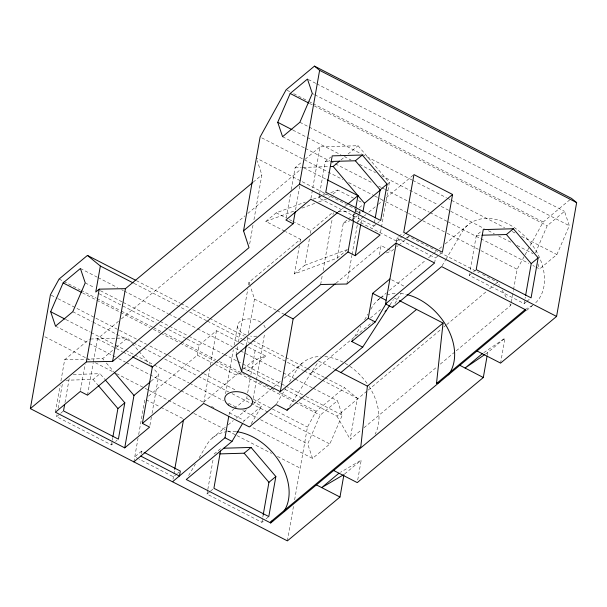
<?xml version="1.0" encoding="UTF-8"?>
<svg xmlns="http://www.w3.org/2000/svg" width="607" height="607" viewBox="0 0 607 607"><rect width="100%" height="100%" fill="white"/><g stroke="black" fill="none" stroke-linecap="round" stroke-linejoin="round"><path stroke-width="0.46" stroke-dasharray="3.04 2.28" d="M173.003 479.264L173.746 474.94M55.412 412.199L60.116 385.528M60.928 380.93L64.661 359.776L89.54 339.032M112.872 443.77L111.491 444.923L56.603 416.675L56.929 414.816M58.082 408.283L62.521 383.116M64.987 402.524L69.266 378.282M80.458 390.536L85.162 363.866M87.514 395.165L93.212 362.842M93.372 361.916L97.446 338.835L118.517 321.262M111.491 444.923L112.143 441.19M112.31 440.257L112.803 437.465M133.866 461.874L138.039 438.254M138.692 434.529L144.936 399.125L160.089 406.887M149.937 425.279L151.393 417.001M152.046 413.329L158.852 374.701L153.518 368.464M148.525 396.113L197.343 355.186L199.104 345.201L216.464 330.701L239.993 342.811M203.8 402.509L209.726 368.935M210.379 365.209L216.464 330.701M249.689 243.915L252.975 225.265M253.961 219.673L261.86 174.915L257.247 160.764M263.263 521.155L261.883 522.308L207.002 494.068L207.655 490.342M207.822 489.417L213.232 458.71M225.576 393.677L233.3 349.852M234.12 345.193L237.572 325.61M236.176 354.943L237.823 345.618M238.483 341.893L247.853 288.735M248.513 285.009L249.007 282.209L300.488 239.279L285.639 231.639M229.059 414.664L229.385 412.821L233.71 409.201M246.26 345.633L247.739 337.242M248.392 333.509L254.477 299.008L250.448 286.625M255.122 350.596L250.6 376.249M253.134 398.662L256.26 380.938M256.42 380.005L264.644 333.38M286.231 218.179L291.094 190.59M291.254 189.672L295.146 167.6L302.256 161.674M295.563 209.878L299.797 185.871M347.5 249.492L337.135 258.134L294.38 273.916L299.365 245.66M300.01 242.011L300.488 239.279M310.951 198.352L320.033 146.856L358.031 145.718L389.345 182.525L380.263 234.021M294.38 273.916L304.752 265.274L309.57 237.929M310.374 233.369L310.86 230.637L332.78 212.359M261.883 522.308L263.195 514.865M320.655 284.508L322.302 275.183M323.129 270.517L332.333 218.3M332.993 214.567L333.319 212.7M337.135 258.134L343.296 223.186L347.439 219.726M287.384 540.875L293.629 505.441M294.615 499.849L307.453 427.047L316.126 411.303L344.457 387.691L357.386 398.291L350.163 439.263L361.059 430.181M353.562 213.945L352.538 219.772L357.379 215.735M352.849 219.142L353.661 214.544L357.022 213.3M353.706 219.651L355.012 212.268M355.171 211.342L355.656 208.573M346.87 284.015L351.916 255.41M352.075 254.485L357.288 224.954M357.447 224.036L359.693 211.282L256.382 158.116M360.899 223.497L361.871 217.981M319.532 194.278L318.872 198.011L373.76 226.244L374.914 219.719M379.474 254.652L381.075 245.577L386.758 248.506M396.098 242.261L396.826 238.103L398.215 236.95M357.735 479.925L361.218 460.152L340.557 472.269M434.604 262.983L435.485 257.998L438.944 255.115M526.239 301.891L524.167 303.621L469.279 275.381L469.606 273.522M470.266 269.796L476.336 235.372L481.867 230.766M487.224 355.33L487.709 352.561L504.986 338.152L500.585 363.115M456.267 350.8L510.775 305.351L513.385 290.548M513.545 289.622L517.134 269.273L543.159 222.025L570.77 198.99M524.167 303.621L525.313 297.111M173.913 474.006L174.733 469.34M234.431 408.602L246.692 398.367L247.019 396.523M247.671 392.835L250.441 377.175M319.692 193.345L325.299 161.621L330.823 157.016M141.211 453.611L141.659 451.122L143.343 451.987M312.544 458.391L307.711 443.99L320.155 415.165L337.439 400.749L342.272 415.158L329.829 443.975L312.544 458.391L250.183 426.304M535.495 252.869L547.211 225.743L564.495 211.319L569.328 225.713L556.892 254.538L539.608 268.962L535.389 266.792M188.648 475.493L195.317 464.211M199.134 457.761L206.289 445.667A51.618 36.557 50.2 0 1 226.768 431.691M243.399 422.123L244.348 420.514L261.67 406.075L251.685 400.939M251.222 423.732L261.67 406.075M276.595 403.799L285.654 388.48M289.471 382.031L296.148 370.748A51.618 36.557 50.2 0 1 320.405 356.446M354.64 336.68L360.839 326.202M364.655 319.752L367.994 314.107M370.854 309.274L371.803 307.666A51.618 36.557 50.2 0 1 379.845 298.5M394.929 303.508L401.106 293.067M442.108 265.79L445.447 260.153M445.925 259.348L461.661 232.747A51.618 36.557 50.2 0 1 524.099 235.539A51.618 36.557 50.2 0 1 534.623 303.758M289.569 406.303L318.243 361.878M389.944 304.926L393.404 299.562M203.747 402.115L239.659 372.023M253.149 182.176L261.86 174.915M305.101 159.3L320.033 146.856M121.423 318.842L244.932 215.864M247.838 213.436L300.146 169.823M284.812 231.214L265.836 221.449L276.2 212.807L305.253 202.078M64.661 359.776L102.659 358.646L115.459 347.97M116.165 347.379L127.546 337.894L131.772 342.879M340.975 159.945L345.239 156.386M348.084 154.019L358.031 145.718M65.837 380.232L93.099 379.458L100.003 373.7L104.867 379.405M56.603 416.675L63.507 410.916M318.872 198.011L322.332 195.12M323.023 194.543L325.792 192.237M328.835 197.541L330.216 196.395M332.985 194.088L337.818 190.052L353.502 198.117M338.327 212.002L343.41 207.761M344.139 207.154L347.045 204.726M151.037 381.219L158.852 374.701M387.926 183.709L389.345 182.525M355.239 211.13L356.62 209.976M359.39 207.67L362.842 204.794M348.137 219.15L353.661 214.544M358.069 215.166L362.212 211.706M363.752 216.411L357.933 221.267L396.591 241.154L402.752 238.877M364.481 215.811L365.938 214.597M368.844 212.169L377.569 204.893M378.298 204.286L383.389 200.044M386.295 197.616L413.2 175.188M115.634 441.464L117.014 440.31M373.76 226.244L379.299 221.623M336.012 283.143L381.075 245.577M398.905 236.373L403.048 232.913M141.659 451.122L134.746 456.881L138.108 458.619M243.263 369.01L253.369 360.588L265.684 356.028L248.4 347.136M396.591 241.154L402.411 236.305M403.139 235.698L404.588 234.484M265.684 356.028L248.369 370.482L244.849 371.78M386.356 252.96L391.636 251.01L393.799 249.211M396.674 246.806L398.116 245.607M398.837 245.008L408.913 236.601L479.166 272.755M212.283 438.117L225.326 427.237M228.224 424.824L233.293 420.59M236.191 418.177L246.343 409.717M253.589 403.678L273.15 387.365M273.878 386.758L280.396 381.317M284.023 378.298L302.142 363.191M377.797 300.108L379.974 298.295M380.695 297.696L386.492 292.855M389.391 290.442L425.628 260.236M428.527 257.816L432.874 254.189M433.595 253.589L436.494 251.169M439.392 248.756L442.291 246.336M445.189 243.923L467.656 225.189M439.635 254.538L441.016 253.385M176.872 473.923L173.412 476.806L138.95 459.051M177.563 473.346L178.944 472.193M370.384 318.045L380.574 309.555M214.051 454.059L220.963 448.3M310.822 373.381L372.66 321.816M207.002 494.068L209.764 491.761M210.454 491.184L213.907 488.301M469.279 275.381L475.501 270.191M302.688 398.48L336.961 416.136L367.478 390.688M368.206 390.081L440.879 329.487M443.793 327.059L445.97 325.246M446.699 324.639L486.67 291.314M489.576 288.886L494.659 284.645M495.388 284.038L497.565 282.225L499.394 285.411M363.972 427.753L437.374 366.552M440.28 364.132L455.538 351.407M266.033 518.848L268.795 516.549M526.929 301.315L529.699 299.016M526.648 310.405L532.445 305.571M344.655 473.961L361.218 460.152M483.809 352.659L504.986 338.152M485.372 354.162L487.709 352.561M313.174 199.157L320.215 196.554M323.736 195.257L326.376 194.278M330.777 192.654L337.818 190.052M265.836 221.449L294.881 210.72M301.922 208.118L315.132 203.246M318.652 201.949L327.454 198.694M357.864 212.989L362.903 211.13M343.296 223.186L350.019 220.705M304.752 265.274L346.627 249.811M406.273 237.58L408.913 236.601M241.328 373.077L236.047 375.027L215.849 364.678M303.052 167.403L329.389 166.584M90.42 339.01L127.546 337.894M476.336 235.372L481.032 235.243M73.265 374.458L100.003 373.7M325.299 161.621L330.314 161.485M295.146 167.6L301.3 167.449M338.167 211.684L349.397 211.471M355.019 211.365L359.693 211.282M197.343 355.186L212.488 362.948M160.931 407.32L183.648 418.967M308.303 79.494L315.883 83.394M316.725 83.827L564.495 211.319M312.302 93.455L313.986 94.32M314.828 94.76L569.328 225.713M286.967 90.2L290.336 91.938M293.705 93.668L308.037 101.043M308.88 101.475L312.248 103.213M313.091 103.645L543.159 222.025M309.555 103.456L547.211 225.743M299.858 122.28L308.28 126.613M309.122 127.045L361.377 153.935M362.22 154.368L411.941 179.953M412.783 180.385L446.494 197.73M447.336 198.163L450.705 199.9M451.547 200.333L504.637 227.648M512.225 231.555L515.593 233.285M521.496 236.32L556.892 254.538M292.9 130.11L306.383 137.053M307.225 137.486L340.937 154.831M344.306 156.56L351.051 160.036M359.481 164.368L375.49 172.608M381.386 175.643L437.852 204.696M441.221 206.433L484.204 228.551M488.415 230.713L494.318 233.748M498.529 235.918L511.17 242.421M517.065 245.456L533.083 253.696M282.574 136.704L304.486 147.979M305.329 148.411L329.768 160.984M330.61 161.416L372.744 183.102M378.647 186.137L381.173 187.434M382.015 187.874L384.542 189.172M385.384 189.604L408.139 201.312M408.981 201.744L429.21 212.154M430.052 212.587L446.904 221.259M447.746 221.692L528.651 263.324M532.863 265.494L534.547 266.359M261.784 137.88L342.689 179.513M348.585 182.548L373.866 195.56M374.709 195.993L378.927 198.155M379.77 198.595L384.823 201.19M385.665 201.63L407.578 212.905M408.42 213.338L421.903 220.273M422.745 220.705L446.342 232.853M447.184 233.285L480.054 250.198M480.896 250.63L517.134 269.273M303.887 167.828L326.338 179.384M358.449 200.667L361.749 202.366M482.512 274.478L497.565 282.225M396.826 238.103L435.485 257.998M387.57 248.923L391.636 251.01M276.2 212.807L286.102 217.898M289.402 219.597L291.876 220.872M292.703 221.297L310.86 230.637M391.591 279.797L404.072 286.223M394.398 298.029L398.503 300.139M254.477 299.008L276.329 310.245M277.171 310.678L283.894 314.138M318.736 361.112L334.336 369.139M136.309 280.586L180.127 303.136M180.969 303.568L189.399 307.901M192.768 309.638L208.778 317.878M209.627 318.311L244.173 336.088M247.55 337.826L251.761 339.988M252.603 340.428L306.535 368.176M307.377 368.616L324.237 377.288M325.079 377.721L344.457 387.691M134.064 283.378L186.311 310.268M189.68 311.998L206.539 320.671M207.382 321.103L241.935 338.888M242.777 339.321L248.673 342.356M249.515 342.788L303.447 370.543M304.297 370.976L321.149 379.648M321.991 380.081L357.386 398.291M240.835 343.243L245.038 345.406M80.405 268.491L97.257 277.164M98.099 277.596L117.485 287.574M121.696 289.736L123.38 290.609M124.223 291.041L168.048 313.591M168.89 314.024L177.32 318.356M178.162 318.789L196.698 328.334M197.541 328.766L232.094 346.544M235.463 348.281L239.682 350.451M240.524 350.884L294.456 378.631M295.298 379.072L312.157 387.744M313 388.177L337.439 400.749M85.238 282.892L94.51 287.665M100.405 290.7L122.318 301.975M123.16 302.407L159.398 321.057M160.24 321.49L168.67 325.822M169.512 326.255L188.049 335.8M188.891 336.232L223.444 354.01M224.287 354.442L236.927 360.953M237.769 361.385L241.988 363.555M242.83 363.988L280.753 383.495M281.595 383.935L284.964 385.665M285.806 386.098L302.665 394.77M306.034 396.508L342.272 415.158M99.131 293.758L156.257 323.152M159.618 324.882L168.018 329.206M168.86 329.639L186.501 338.721M187.343 339.154L199.104 345.201M59.091 279.045L80.162 289.888M81.004 290.321L96.172 298.128M97.014 298.561L120.611 310.701M121.453 311.133L152.638 327.181M153.48 327.613L161.06 331.521M164.436 333.251L180.446 341.491M181.288 341.923L215.842 359.701M219.21 361.438L244.492 374.451M247.861 376.181L250.388 377.486M259.659 382.251L262.186 383.556M265.562 385.286L268.089 386.591M271.458 388.321L273.985 389.626M279.045 392.228L295.897 400.901M299.266 402.631L316.126 411.303M82.506 292.877L95.989 299.82M96.832 300.253L119.587 311.96M120.429 312.393L149.921 327.575M153.298 329.305L160.036 332.773M160.878 333.213L179.422 342.75M180.264 343.183L214.817 360.96M215.66 361.393L294.873 402.16M295.715 402.593L320.155 415.165M51.261 295.222L57.164 298.257M58.006 298.697L95.087 317.772M95.929 318.205L118.684 329.92M119.526 330.352L136.378 339.025M139.747 340.755L146.492 344.23M149.861 345.96L167.562 355.065M168.405 355.497L202.95 373.282M203.8 373.715L236.662 390.627M253.521 399.3L307.453 427.047M246.692 398.367L250.85 400.506M72.794 311.717L92.173 321.687M93.015 322.12L115.77 333.835M116.612 334.267L132.63 342.507M133.472 342.94L142.736 347.705M143.578 348.145L161.28 357.25M164.649 358.98L197.518 375.892M198.36 376.325L228.695 391.94M232.071 393.67L329.829 443.975M65.844 319.532L90.284 332.112M91.126 332.545L114.723 344.685M115.565 345.117L124.837 349.89M125.679 350.322L134.109 354.663M134.951 355.095L153.488 364.632M154.33 365.065L188.883 382.842M189.725 383.283L223.437 400.628M228.49 403.23L236.92 407.563M242.815 410.598L257.148 417.973M260.517 419.703L307.711 443.99M97.446 338.835L122.394 351.673M123.229 352.098L132.372 356.802M229.385 412.821L244.348 420.514M55.51 326.134L88.379 343.046M89.221 343.479L111.976 355.186M112.819 355.619L115.345 356.924M118.714 358.654L125.459 362.121M126.302 362.561L149.056 374.269M149.899 374.701L180.233 390.309M181.076 390.741L202.988 402.016M211.418 406.356L213.945 407.654M44.857 336.748L91.209 360.604M95.42 362.766L113.122 371.871M116.491 373.608L144.299 387.919M145.141 388.351L148.518 390.089M149.36 390.521L193.178 413.071M194.02 413.504L226.889 430.416M227.731 430.849L236.161 435.189M237.003 435.621L271.557 453.399M277.452 456.434L300.207 468.141M243.49 367.971L280.123 386.849M285.138 389.436L301.854 398.048M93.099 379.458L97.939 385.134M132.379 343.592L138.426 350.709M139.033 351.415L149.914 364.23M102.659 358.646L103.888 360.088M106.346 362.971L113.714 371.636M502.126 290.199L507.133 298.97M509.865 303.758L510.775 305.351M336.961 416.136L350.163 439.263M537.901 263.878L539.608 268.962M249.007 282.209L250.16 285.745M324.912 356.597A51.618 36.557 50.2 0 1 342.75 362.038M345.125 363.327A51.618 36.557 50.2 0 1 349.055 365.771M349.822 366.302A51.618 36.557 50.2 0 1 368.586 385.657M369.079 386.409A51.618 36.557 50.2 0 1 375.096 434.202M532.574 305.359A51.618 36.557 50.2 0 1 526.345 308.629M380.566 298.007A51.618 36.557 50.2 0 1 385.248 295.548M386.917 294.934A51.618 36.557 50.2 0 1 396.067 293.363M400.574 293.515A51.618 36.557 50.2 0 1 406.166 294.41M227.701 431.569A51.618 36.557 50.2 0 1 235.979 431.615M256.86 336.126A14.022 8.498 10 0 1 250.638 336.103M246.23 335.011A14.022 8.498 10 0 1 239.833 321.642A14.022 8.498 10 0 1 261.185 322.59M263.84 325.147A14.022 8.498 10 0 1 265.305 329.654"/><path stroke-width="0.91" d="M399.323 300.564L443.042 323.061L367.379 386.143L360.831 446.638L270.972 521.557L270.722 522.984L186.258 479.522L232.003 441.388L242.443 423.724M439.726 382.114A51.618 36.557 50.2 0 1 436.494 383.548L443.042 323.061M343.941 474.56L339.981 497.027L287.384 540.875L30.35 408.617L50.419 294.79L59.091 279.045L87.431 255.433L135.467 280.153M64.661 404.391L63.507 410.916L118.395 439.164L124.807 402.798L105.474 380.119M87.431 255.433L100.352 266.033L95.769 292.028L99.222 289.152L125.437 288.659L252.421 182.775M30.35 408.617L86.399 361.886L99.222 289.152M86.399 361.886L112.614 361.393L125.437 288.659M112.97 436.532L117.902 408.557L124.807 402.798M295.237 211.729L293.12 223.733L87.514 395.165L80.299 391.454L55.412 412.199L124.731 447.867L133.972 395.445L150.324 381.811M124.731 447.867L149.61 427.123L142.395 423.405L152.334 367.076L337.598 212.602M112.614 361.393L249.029 247.648L243.551 230.85L260.1 137.015L286.125 89.768L314.464 66.125L571.498 198.383L576.65 202.601L556.581 316.429L500.585 363.115L477.011 350.983M220.47 451.092L213.907 488.301L268.795 516.549L275.851 476.541L251.048 447.442L223.786 448.216M172.585 481.715L224.985 437.784L228.733 416.516M389.929 278.947L372.645 293.348L368.244 318.311L280.313 391.629L241.654 371.742L246.26 345.633M243.551 230.85L299.547 184.171L319.616 70.344L314.464 66.125M280.313 391.629L293.135 318.895L335.284 283.75M263.195 514.865L268.939 482.299L275.851 476.541M142.395 423.405L348.008 251.973L353.54 220.576M355.823 207.647L357.94 195.644L333.152 166.462L330.329 166.553M348.008 251.973L355.224 255.691L360.733 224.423M363.001 211.547L364.466 203.269L380.103 190.226M375.24 217.852L380.172 189.877L387.091 184.111L362.296 155.013L332.211 155.87L325.792 192.237L380.68 220.47L387.091 184.111M270.722 522.984L526.094 310.063L441.63 266.602L392.554 307.521L385.528 303.91L396.265 242.997M452.579 194.475L442.397 252.231L403.738 232.337L413.928 174.581L452.579 194.475L406.045 233.27M333.683 470.486L357.257 482.618L483.309 377.516L487.057 356.256M525.647 295.252L531.224 263.62L538.136 257.854L513.332 228.756L483.248 229.613L476.192 269.614L531.079 297.862L538.136 257.854M174.733 469.34L183.481 419.9M50.677 311.732L63.12 282.908L80.405 268.491L85.238 282.892L72.794 311.717L55.51 326.134L50.677 311.732L65.002 319.1M277.733 122.303L290.176 93.486L307.461 79.062L312.302 93.455L299.858 122.28L282.574 136.704L277.733 122.303L292.058 129.678M389.451 305.693L362.705 347.136L351.779 341.521L352.735 339.905M351.779 341.521L375.278 321.93L386.196 303.462M392.554 307.521L393.503 305.913M133.866 461.874L203.641 403.443L249.325 426.949L276.117 404.603L287.043 410.226L288.052 408.655M333.152 166.462L339.548 161.128M331.24 161.462L355.383 160.772L362.296 155.013M347.765 204.127L357.94 195.644L364.466 203.269M355.224 255.691L380.103 234.939L310.792 199.278L285.905 220.022L293.12 223.733M385.528 303.91L434.604 262.983L395.946 243.096L346.87 284.015L320.655 284.508L236.176 354.943L241.654 371.742M385.028 311.505L386.477 310.291M287.043 410.226L362.705 347.136M219.696 453.899L244.135 453.201L251.048 447.442M340.906 372.523L416.561 309.433M481.973 235.213L506.42 234.522L513.332 228.756M436.494 383.548L525.624 309.236M338.964 473.202L321.687 487.611L343.145 475.023M482.299 353.699L465.091 368.047L484.591 354.693M319.616 70.344L576.65 202.601M290.176 93.486L308.713 103.023M327.173 179.809L357.94 195.644M299.547 184.171L556.581 316.429M372.645 293.348L385.961 300.199M368.244 318.311L375.278 321.93M284.729 314.57L293.135 318.895M335.155 369.564L367.379 386.143M100.352 266.033L133.221 282.945M63.12 282.908L81.664 292.445M132.372 356.802L152.334 367.076L151.12 365.649M224.985 437.784L232.003 441.388M316.406 484.894L339.981 497.027M144.185 452.42L180.325 471.04L179.437 476.032L140.771 456.107M459.833 365.308L483.309 377.516M506.42 234.522L531.224 263.62M355.383 160.772L380.172 189.877M244.135 453.201L268.939 482.299M98.539 385.847L117.902 408.557M114.328 372.357L133.972 395.445M407.1 294.63A51.618 36.557 50.2 0 1 448.012 329.009A51.618 36.557 50.2 0 1 448.353 374.853M273.416 520.518A51.618 36.557 50.2 0 1 270.972 521.557M236.912 431.729A51.618 36.557 50.2 0 1 280.571 463.536A51.618 36.557 50.2 0 1 283.864 511.413M228.247 404.93A14.022 8.498 10 0 0 251.799 404.512A14.022 8.498 10 0 0 235.797 391.659A14.022 8.498 10 0 0 228.247 404.93"/></g></svg>
